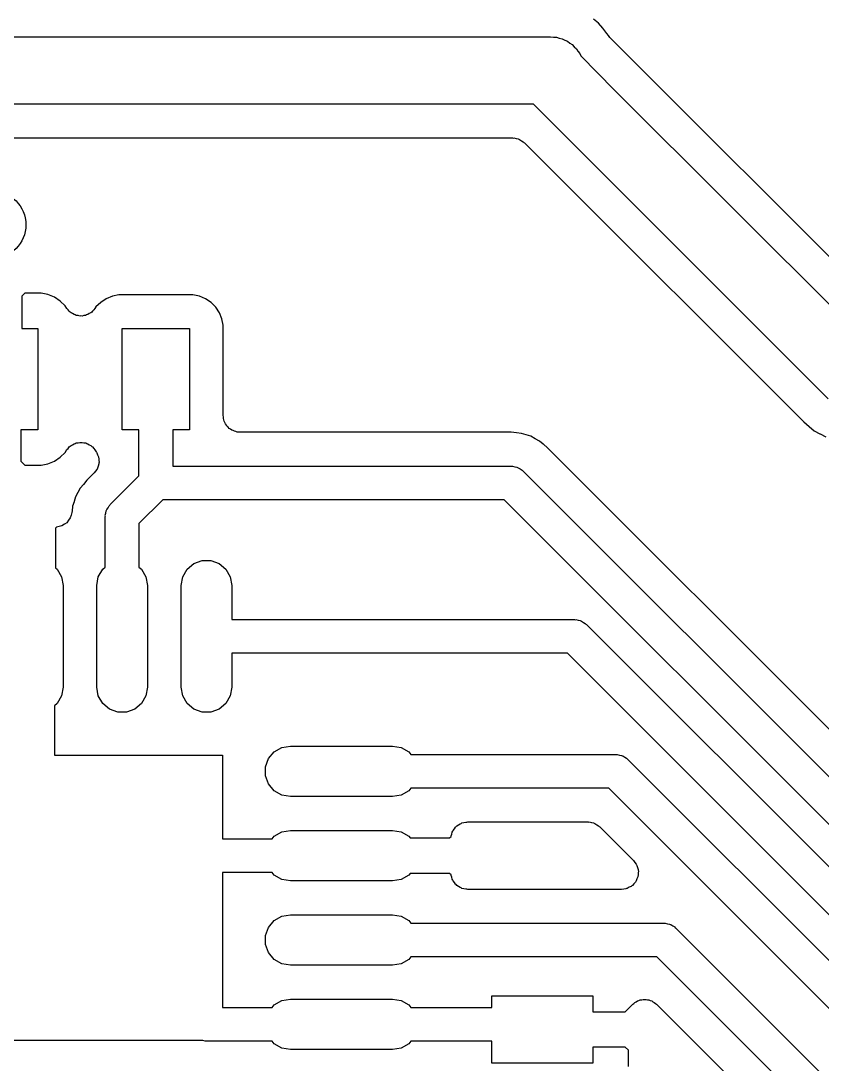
# Model space of a CAD drawing. Extents: x 69.6 to 139.6, y -158 to -61.
# Drawn here: x 88.1 to 92.85, y -107.99 to -101.8 of the extents above; entities that cross this region are included whole.
import ezdxf

# ---------------------------------------------------------------- set-up
doc = ezdxf.new("R2010")
doc.units = 0
doc.header["$MEASUREMENT"] = 0
doc.layers.add('BLACK', color=7, linetype='CONTINUOUS')

msp = doc.modelspace()

# ---------------------------------------------------------------- linework, layer by layer
at = {"layer": 'Black'}
for p, q in [((91.5233, -101.814), (91.4935, -101.79)), ((91.5475, -101.844), (91.5233, -101.814)), ((91.5478, -101.845), (91.5475, -101.844)), ((91.5479, -101.845), (91.5478, -101.845)), ((91.5724, -101.875), (91.5479, -101.845)), ((83.9068, -101.895), (91.2387, -101.895)), ((91.2387, -101.895), (91.2559, -101.898)), ((91.2559, -101.898), (91.2734, -101.898)), ((91.2734, -101.898), (91.2899, -101.904)), ((91.2899, -101.904), (91.3071, -101.907)), ((91.3071, -101.907), (91.3223, -101.916)), ((91.3223, -101.916), (91.3387, -101.922)), ((91.3387, -101.922), (91.3521, -101.933)), ((91.5728, -101.876), (91.5724, -101.875)), ((91.582, -101.888), (91.5728, -101.876)), ((91.5907, -101.9), (91.582, -101.888)), ((91.7578, -102.067), (91.5907, -101.9)), ((91.3521, -101.933), (91.3673, -101.942)), ((91.3673, -101.942), (91.3785, -101.955)), ((91.3785, -101.955), (91.3919, -101.966)), ((91.3919, -101.966), (91.4007, -101.981)), ((91.4007, -101.981), (91.4119, -101.995)), ((91.4119, -101.995), (91.4172, -102.009)), ((91.4172, -102.009), (91.6164, -102.209)), ((91.7579, -102.067), (91.7578, -102.067)), ((91.7578, -102.067), (91.7578, -102.067)), ((93.1614, -103.471), (91.7579, -102.067)), ((91.7579, -102.067), (91.7579, -102.067)), ((91.6164, -102.209), (91.6164, -102.209)), ((91.6164, -102.209), (93.1078, -103.7)), ((91.137, -102.295), (84, -102.295)), ((91.3336, -102.491), (91.137, -102.295)), ((84.3, -102.495), (91.0127, -102.495)), ((91.0127, -102.495), (91.017, -102.496)), ((91.017, -102.496), (91.0214, -102.495)), ((91.0214, -102.495), (91.034, -102.499)), ((91.034, -102.499), (91.0469, -102.501)), ((91.0469, -102.501), (91.0507, -102.503)), ((91.0507, -102.503), (91.055, -102.504)), ((91.055, -102.504), (91.0657, -102.512)), ((91.0657, -102.512), (91.077, -102.518)), ((91.077, -102.518), (91.0798, -102.522)), ((91.0798, -102.522), (91.0834, -102.524)), ((91.0834, -102.524), (91.1922, -102.633)), ((92.8836, -104.041), (91.3336, -102.491)), ((91.3336, -102.491), (91.3336, -102.491)), ((91.1922, -102.633), (91.1922, -102.633)), ((91.1922, -102.633), (91.1922, -102.633)), ((91.1922, -102.633), (91.1922, -102.633)), ((91.1922, -102.633), (92.7387, -104.179)), ((88.1243, -103.415), (88.1054, -103.434)), ((88.1054, -103.434), (88.1054, -103.625)), ((88.2204, -103.415), (88.1243, -103.415)), ((88.2608, -103.423), (88.2204, -103.415)), ((88.2989, -103.439), (88.2608, -103.423)), ((88.3332, -103.462), (88.2989, -103.439)), ((88.3624, -103.491), (88.3332, -103.462)), ((88.5732, -103.47), (88.5453, -103.497)), ((88.6058, -103.448), (88.5732, -103.47)), ((88.6421, -103.433), (88.6058, -103.448)), ((88.6806, -103.425), (88.6421, -103.433)), ((89.0713, -103.425), (88.6806, -103.425)), ((89.12, -103.425), (89.0713, -103.425)), ((89.1584, -103.433), (89.12, -103.425)), ((89.1946, -103.448), (89.1584, -103.433)), ((89.2271, -103.47), (89.1946, -103.448)), ((89.2547, -103.498), (89.2271, -103.47)), ((88.3731, -103.507), (88.3624, -103.491)), ((88.3804, -103.514), (88.3731, -103.507)), ((88.3866, -103.523), (88.3804, -103.514)), ((88.3924, -103.527), (88.3866, -103.523)), ((88.3973, -103.532), (88.3924, -103.527)), ((88.4067, -103.536), (88.3973, -103.532)), ((88.4154, -103.542), (88.4067, -103.536)), ((88.5054, -103.536), (88.4967, -103.542)), ((88.5148, -103.532), (88.5054, -103.536)), ((88.5197, -103.527), (88.5148, -103.532)), ((88.5255, -103.523), (88.5197, -103.527)), ((88.5317, -103.514), (88.5255, -103.523)), ((88.5389, -103.507), (88.5317, -103.514)), ((88.5453, -103.497), (88.5389, -103.507)), ((89.2764, -103.531), (89.2547, -103.498)), ((89.2914, -103.567), (89.2764, -103.531)), ((88.4222, -103.544), (88.4154, -103.542)), ((88.4285, -103.547), (88.4222, -103.544)), ((88.4389, -103.548), (88.4285, -103.547)), ((88.4491, -103.551), (88.4389, -103.548)), ((88.456, -103.55), (88.4491, -103.551)), ((88.463, -103.551), (88.456, -103.55)), ((88.4732, -103.548), (88.463, -103.551)), ((88.4836, -103.547), (88.4732, -103.548)), ((88.4899, -103.544), (88.4836, -103.547)), ((88.4967, -103.542), (88.4899, -103.544)), ((89.299, -103.606), (89.2914, -103.567)), ((88.1054, -103.625), (88.1998, -103.625)), ((88.1998, -103.625), (88.1998, -104.225)), ((88.7002, -104.225), (88.7002, -103.625)), ((88.7002, -103.625), (89.099, -103.625)), ((89.099, -103.625), (89.099, -104.225)), ((89.2992, -104.14), (89.299, -103.606)), ((89.3007, -104.149), (89.2992, -104.14)), ((89.3007, -104.158), (89.3007, -104.149)), ((89.3037, -104.166), (89.3007, -104.158)), ((89.3052, -104.175), (89.3037, -104.166)), ((89.3096, -104.182), (89.3052, -104.175)), ((89.3126, -104.19), (89.3096, -104.182)), ((89.3182, -104.197), (89.3126, -104.19)), ((89.3226, -104.205), (89.3182, -104.197)), ((89.3293, -104.21), (89.3226, -104.205)), ((89.3349, -104.217), (89.3293, -104.21)), ((89.3425, -104.221), (89.3349, -104.217)), ((92.7387, -104.179), (92.7706, -104.206)), ((92.7706, -104.206), (92.7709, -104.206)), ((92.7709, -104.206), (92.7714, -104.206)), ((92.7714, -104.206), (92.8009, -104.231)), ((88.1998, -104.225), (88.1004, -104.225)), ((88.1004, -104.225), (88.1004, -104.411)), ((88.7996, -104.225), (88.7002, -104.225)), ((88.7996, -104.499), (88.7996, -104.225)), ((89.099, -104.225), (88.9996, -104.225)), ((88.9996, -104.225), (88.9996, -104.44)), ((89.3492, -104.227), (89.3425, -104.221)), ((89.3574, -104.23), (89.3492, -104.227)), ((89.365, -104.234), (89.3574, -104.23)), ((89.3736, -104.236), (89.365, -104.234)), ((89.3818, -104.239), (89.3736, -104.236)), ((89.3906, -104.239), (89.3818, -104.239)), ((89.3992, -104.24), (89.3906, -104.239)), ((91.0051, -104.24), (89.3992, -104.24)), ((91.0366, -104.244), (91.0051, -104.24)), ((91.0371, -104.244), (91.0366, -104.244)), ((91.0376, -104.244), (91.0371, -104.244)), ((91.0662, -104.247), (91.0376, -104.244)), ((91.0936, -104.256), (91.0662, -104.247)), ((91.0941, -104.256), (91.0936, -104.256)), ((91.0946, -104.256), (91.0941, -104.256)), ((91.122, -104.264), (91.0946, -104.256)), ((91.1472, -104.278), (91.122, -104.264)), ((91.1477, -104.278), (91.1472, -104.278)), ((91.1481, -104.279), (91.1477, -104.278)), ((91.1734, -104.292), (91.1481, -104.279)), ((92.8009, -104.231), (92.8348, -104.249)), ((92.8348, -104.249), (92.8352, -104.249)), ((92.8352, -104.249), (92.8357, -104.25)), ((92.8357, -104.25), (92.8695, -104.268)), ((88.3731, -104.343), (88.3806, -104.336)), ((88.3806, -104.336), (88.387, -104.327)), ((88.387, -104.327), (88.3926, -104.323)), ((88.3926, -104.323), (88.3972, -104.318)), ((88.3972, -104.318), (88.4069, -104.314)), ((88.4069, -104.314), (88.416, -104.308)), ((88.416, -104.308), (88.4224, -104.306)), ((88.4224, -104.306), (88.4284, -104.303)), ((88.4284, -104.303), (88.4392, -104.302)), ((88.4392, -104.302), (88.4497, -104.3)), ((88.4497, -104.3), (88.4563, -104.3)), ((88.4563, -104.3), (88.463, -104.3)), ((88.463, -104.3), (88.4735, -104.302)), ((88.4735, -104.302), (88.4842, -104.303)), ((88.4842, -104.303), (88.4902, -104.306)), ((88.4902, -104.306), (88.4967, -104.308)), ((88.4967, -104.308), (88.5056, -104.314)), ((88.5056, -104.314), (88.5153, -104.319)), ((88.5153, -104.319), (88.5199, -104.324)), ((88.5199, -104.324), (88.5255, -104.327)), ((88.5255, -104.327), (88.5318, -104.336)), ((88.5318, -104.336), (88.5393, -104.344)), ((91.1954, -104.311), (91.1734, -104.292)), ((91.1959, -104.311), (91.1954, -104.311)), ((91.1962, -104.311), (91.1959, -104.311)), ((91.221, -104.332), (91.1962, -104.311)), ((92.9448, -106.056), (91.221, -104.332)), ((88.2989, -104.411), (88.3332, -104.388)), ((88.3332, -104.388), (88.3624, -104.359)), ((88.3624, -104.359), (88.3731, -104.343)), ((88.5393, -104.344), (88.5469, -104.355)), ((88.5469, -104.355), (88.5481, -104.358)), ((88.5481, -104.358), (88.5502, -104.361)), ((88.5502, -104.361), (88.5547, -104.373)), ((88.5547, -104.373), (88.5602, -104.385)), ((88.5602, -104.385), (88.5603, -104.386)), ((88.5603, -104.386), (88.5608, -104.387)), ((88.5608, -104.387), (88.561, -104.39)), ((88.561, -104.39), (88.5621, -104.393)), ((88.5621, -104.393), (88.5621, -104.406)), ((88.1004, -104.411), (88.1243, -104.435)), ((88.1243, -104.435), (88.2204, -104.435)), ((88.2204, -104.435), (88.2608, -104.427)), ((88.2608, -104.427), (88.2989, -104.411)), ((88.5502, -104.461), (88.5418, -104.471)), ((88.5513, -104.458), (88.5502, -104.461)), ((88.5532, -104.455), (88.5513, -104.458)), ((88.5535, -104.454), (88.5532, -104.455)), ((88.5542, -104.453), (88.5535, -104.454)), ((88.5576, -104.44), (88.5542, -104.453)), ((88.5621, -104.428), (88.5576, -104.44)), ((88.5621, -104.406), (88.5632, -104.419)), ((88.563, -104.422), (88.5621, -104.425)), ((88.5621, -104.425), (88.5621, -104.428)), ((88.5632, -104.419), (88.5629, -104.421)), ((88.5629, -104.421), (88.563, -104.422)), ((88.9996, -104.44), (91.0054, -104.44)), ((91.0054, -104.44), (91.0098, -104.441)), ((91.0098, -104.441), (91.0141, -104.441)), ((91.0141, -104.441), (91.0268, -104.444)), ((91.0268, -104.444), (91.0396, -104.446)), ((91.0396, -104.446), (91.0434, -104.449)), ((91.0434, -104.449), (91.0477, -104.45)), ((91.0477, -104.45), (91.0584, -104.457)), ((91.0584, -104.457), (91.0697, -104.464)), ((91.0697, -104.464), (91.0725, -104.467)), ((88.4913, -104.524), (88.471, -104.549)), ((88.5343, -104.481), (88.4913, -104.524)), ((88.5418, -104.471), (88.5343, -104.481)), ((88.6293, -104.669), (88.7996, -104.499)), ((91.0725, -104.467), (91.0761, -104.47)), ((91.0761, -104.47), (93.1064, -106.5)), ((88.4518, -104.572), (88.4383, -104.597)), ((88.4703, -104.55), (88.4518, -104.572)), ((88.4705, -104.55), (88.4703, -104.55)), ((88.471, -104.549), (88.4705, -104.55)), ((88.4239, -104.623), (88.4156, -104.651)), ((88.4378, -104.598), (88.4239, -104.623)), ((88.4379, -104.598), (88.4378, -104.598)), ((88.4383, -104.597), (88.4379, -104.598)), ((88.941, -104.64), (88.8, -104.781)), ((90.964, -104.64), (88.941, -104.64)), ((92.9943, -106.671), (90.964, -104.64)), ((88.4035, -104.709), (88.4029, -104.714)), ((88.4036, -104.708), (88.4035, -104.708)), ((88.4035, -104.708), (88.4035, -104.709)), ((88.4065, -104.679), (88.4036, -104.708)), ((88.4152, -104.652), (88.4065, -104.679)), ((88.4153, -104.651), (88.4152, -104.652)), ((88.4156, -104.651), (88.4153, -104.651)), ((88.6038, -104.719), (88.606, -104.706)), ((88.606, -104.706), (88.6082, -104.702)), ((88.6082, -104.702), (88.6094, -104.698)), ((88.6094, -104.698), (88.6169, -104.687)), ((88.6169, -104.687), (88.6234, -104.676)), ((88.6234, -104.676), (88.6268, -104.673)), ((88.6268, -104.673), (88.6293, -104.669)), ((88.3826, -104.762), (88.3725, -104.776)), ((88.393, -104.748), (88.3826, -104.762)), ((88.3931, -104.748), (88.393, -104.748)), ((88.393, -104.748), (88.393, -104.748)), ((88.3979, -104.731), (88.3931, -104.748)), ((88.4029, -104.715), (88.3979, -104.731)), ((88.4029, -104.714), (88.4029, -104.714)), ((88.4029, -104.714), (88.4029, -104.715)), ((88.6, -104.74), (88.6008, -104.736)), ((88.6, -105.039), (88.6, -104.74)), ((88.6004, -104.731), (88.6038, -104.719)), ((88.6008, -104.736), (88.6004, -104.731)), ((88.3119, -104.802), (88.305, -104.809)), ((88.305, -104.809), (88.305, -105.044)), ((88.3268, -104.799), (88.3119, -104.802)), ((88.3433, -104.795), (88.3268, -104.799)), ((88.3434, -104.795), (88.3433, -104.795)), ((88.3436, -104.795), (88.3434, -104.795)), ((88.3581, -104.785), (88.3436, -104.795)), ((88.3723, -104.776), (88.3581, -104.785)), ((88.3724, -104.776), (88.3723, -104.776)), ((88.3725, -104.776), (88.3724, -104.776)), ((88.8, -104.781), (88.8, -105.039)), ((89.0851, -105.052), (89.125, -105.018)), ((89.125, -105.018), (89.174, -105.001)), ((89.174, -105.001), (89.226, -105.001)), ((89.226, -105.001), (89.275, -105.018)), ((89.275, -105.018), (89.3149, -105.052)), ((88.305, -105.044), (88.3149, -105.052)), ((88.3149, -105.052), (88.341, -105.097)), ((88.559, -105.097), (88.5851, -105.052)), ((88.5851, -105.052), (88.6, -105.039)), ((88.8, -105.039), (88.8149, -105.052)), ((88.8149, -105.052), (88.841, -105.097)), ((89.059, -105.097), (89.0851, -105.052)), ((89.3149, -105.052), (89.341, -105.097)), ((88.341, -105.097), (88.35, -105.148)), ((88.55, -105.148), (88.559, -105.097)), ((88.841, -105.097), (88.85, -105.148)), ((89.05, -105.148), (89.059, -105.097)), ((89.341, -105.097), (89.35, -105.148)), ((88.35, -105.148), (88.35, -105.752)), ((88.55, -105.752), (88.55, -105.148)), ((88.85, -105.148), (88.85, -105.752)), ((89.05, -105.752), (89.05, -105.148)), ((89.35, -105.148), (89.35, -105.35)), ((89.35, -105.35), (91.38, -105.35)), ((91.38, -105.35), (91.3843, -105.351)), ((91.3843, -105.351), (91.3887, -105.35)), ((91.3887, -105.35), (91.4013, -105.354)), ((91.4013, -105.354), (91.4142, -105.356)), ((91.4142, -105.356), (91.418, -105.358)), ((91.418, -105.358), (91.4223, -105.359)), ((91.4223, -105.359), (91.433, -105.367)), ((91.433, -105.367), (91.4443, -105.373)), ((91.4443, -105.373), (91.4471, -105.377)), ((91.4471, -105.377), (91.4507, -105.379)), ((91.4507, -105.379), (93.1964, -107.125)), ((91.3386, -105.55), (89.35, -105.55)), ((89.35, -105.55), (89.35, -105.752)), ((93.0843, -107.296), (91.3386, -105.55)), ((88.35, -105.752), (88.341, -105.803)), ((88.559, -105.803), (88.55, -105.752)), ((88.85, -105.752), (88.841, -105.803)), ((89.059, -105.803), (89.05, -105.752)), ((89.35, -105.752), (89.341, -105.803)), ((88.341, -105.803), (88.3149, -105.848)), ((88.5851, -105.848), (88.559, -105.803)), ((88.841, -105.803), (88.8149, -105.848)), ((89.0851, -105.848), (89.059, -105.803)), ((89.341, -105.803), (89.3149, -105.848)), ((88.3149, -105.848), (88.3, -105.861)), ((88.3, -105.861), (88.3, -106.155)), ((88.625, -105.882), (88.5851, -105.848)), ((88.674, -105.899), (88.625, -105.882)), ((88.775, -105.882), (88.726, -105.899)), ((88.8149, -105.848), (88.775, -105.882)), ((89.125, -105.882), (89.0851, -105.848)), ((89.174, -105.899), (89.125, -105.882)), ((89.275, -105.882), (89.226, -105.899)), ((89.3149, -105.848), (89.275, -105.882)), ((88.726, -105.899), (88.674, -105.899)), ((89.226, -105.899), (89.174, -105.899)), ((89.6019, -106.135), (89.647, -106.109)), ((89.647, -106.109), (89.6983, -106.1)), ((89.6983, -106.1), (90.3017, -106.1)), ((90.3017, -106.1), (90.353, -106.109)), ((90.353, -106.109), (90.3981, -106.135)), ((88.3, -106.155), (89.295, -106.155)), ((89.295, -106.155), (89.295, -106.65)), ((89.5506, -106.224), (89.5684, -106.175)), ((89.5684, -106.175), (89.6019, -106.135)), ((90.3981, -106.135), (90.4106, -106.15)), ((90.4106, -106.15), (91.625, -106.15)), ((91.625, -106.15), (91.6293, -106.151)), ((91.6293, -106.151), (91.6337, -106.15)), ((91.6337, -106.15), (91.6463, -106.154)), ((91.6463, -106.154), (91.6592, -106.156)), ((91.6592, -106.156), (91.663, -106.158)), ((91.663, -106.158), (91.6673, -106.159)), ((91.6673, -106.159), (91.678, -106.167)), ((91.678, -106.167), (91.6893, -106.173)), ((91.6893, -106.173), (91.6921, -106.177)), ((91.6921, -106.177), (91.6957, -106.179)), ((91.6957, -106.179), (93.0837, -107.567)), ((89.5506, -106.276), (89.5506, -106.224)), ((89.5684, -106.325), (89.5506, -106.276)), ((89.6019, -106.365), (89.5684, -106.325)), ((89.647, -106.391), (89.6019, -106.365)), ((90.3981, -106.365), (90.353, -106.391)), ((90.4106, -106.35), (90.3981, -106.365)), ((91.5836, -106.35), (90.4106, -106.35)), ((92.9444, -107.711), (91.5836, -106.35)), ((89.6983, -106.4), (89.647, -106.391)), ((90.3017, -106.4), (89.6983, -106.4)), ((90.353, -106.391), (90.3017, -106.4)), ((90.6938, -106.568), (90.7032, -106.561)), ((90.7032, -106.561), (90.7087, -106.559)), ((90.7087, -106.559), (90.7137, -106.556)), ((90.7137, -106.556), (90.7252, -106.554)), ((90.7252, -106.554), (90.7365, -106.551)), ((90.7365, -106.551), (90.7422, -106.551)), ((90.7422, -106.551), (90.7479, -106.55)), ((90.7479, -106.55), (91.4593, -106.55)), ((91.4593, -106.55), (91.4636, -106.551)), ((91.4636, -106.551), (91.468, -106.55)), ((91.468, -106.55), (91.4806, -106.554)), ((91.4806, -106.554), (91.4935, -106.556)), ((91.4935, -106.556), (91.4973, -106.558)), ((91.4973, -106.558), (91.5016, -106.559)), ((91.5016, -106.559), (91.5123, -106.567)), ((91.5123, -106.567), (91.5236, -106.573)), ((89.6019, -106.635), (89.647, -106.609)), ((89.647, -106.609), (89.6983, -106.6)), ((89.6983, -106.6), (90.3017, -106.6)), ((90.3017, -106.6), (90.353, -106.609)), ((90.353, -106.609), (90.3981, -106.635)), ((90.6494, -106.633), (90.6534, -106.622)), ((90.6534, -106.622), (90.6562, -106.61)), ((90.6562, -106.61), (90.6593, -106.605)), ((90.6593, -106.605), (90.6613, -106.6)), ((90.6613, -106.6), (90.6688, -106.591)), ((90.6688, -106.591), (90.6753, -106.581)), ((90.6753, -106.581), (90.6799, -106.578)), ((90.6799, -106.578), (90.6836, -106.573)), ((90.6836, -106.573), (90.6938, -106.568)), ((91.5236, -106.573), (91.5264, -106.577)), ((91.5264, -106.577), (91.53, -106.579)), ((91.53, -106.579), (91.73, -106.779)), ((89.295, -106.65), (89.5894, -106.65)), ((89.5894, -106.65), (89.6019, -106.635)), ((90.3981, -106.635), (90.4064, -106.645)), ((90.4064, -106.645), (90.6407, -106.645)), ((90.6407, -106.645), (90.6494, -106.636)), ((90.6494, -106.636), (90.6494, -106.633)), ((91.73, -106.779), (91.7375, -106.79)), ((91.7375, -106.79), (91.7459, -106.8)), ((91.7459, -106.8), (91.7474, -106.804)), ((91.7474, -106.804), (91.7499, -106.808)), ((91.7499, -106.808), (91.7533, -106.82)), ((89.5894, -106.85), (89.295, -106.85)), ((89.295, -106.85), (89.295, -107.65)), ((89.6019, -106.865), (89.5894, -106.85)), ((89.647, -106.891), (89.6019, -106.865)), ((90.3981, -106.865), (90.353, -106.891)), ((90.4064, -106.855), (90.3981, -106.865)), ((90.6407, -106.855), (90.4064, -106.855)), ((90.6494, -106.864), (90.6407, -106.855)), ((90.6494, -106.867), (90.6494, -106.864)), ((90.6534, -106.878), (90.6494, -106.867)), ((91.7559, -106.876), (91.7504, -106.888)), ((91.7533, -106.82), (91.7578, -106.833)), ((91.7563, -106.871), (91.7559, -106.876)), ((91.7578, -106.867), (91.7563, -106.871)), ((91.7578, -106.833), (91.7578, -106.837)), ((91.7578, -106.837), (91.7589, -106.841)), ((91.7589, -106.841), (91.7578, -106.854)), ((91.7578, -106.854), (91.7578, -106.867)), ((89.6983, -106.9), (89.647, -106.891)), ((90.3017, -106.9), (89.6983, -106.9)), ((90.353, -106.891), (90.3017, -106.9)), ((90.6562, -106.89), (90.6534, -106.878)), ((90.6593, -106.895), (90.6562, -106.89)), ((90.6613, -106.9), (90.6593, -106.895)), ((90.6688, -106.909), (90.6613, -106.9)), ((90.6753, -106.919), (90.6688, -106.909)), ((90.6799, -106.922), (90.6753, -106.919)), ((90.6836, -106.927), (90.6799, -106.922)), ((90.6938, -106.932), (90.6836, -106.927)), ((90.7032, -106.939), (90.6938, -106.932)), ((91.7048, -106.937), (91.6935, -106.944)), ((91.7167, -106.932), (91.7048, -106.937)), ((91.7198, -106.929), (91.7167, -106.932)), ((91.7236, -106.927), (91.7198, -106.929)), ((91.732, -106.917), (91.7236, -106.927)), ((91.7412, -106.907), (91.732, -106.917)), ((91.7431, -106.903), (91.7412, -106.907)), ((91.7459, -106.9), (91.7431, -106.903)), ((91.7504, -106.888), (91.7459, -106.9)), ((90.7087, -106.941), (90.7032, -106.939)), ((90.7137, -106.944), (90.7087, -106.941)), ((90.7252, -106.946), (90.7137, -106.944)), ((90.7365, -106.949), (90.7252, -106.946)), ((90.7422, -106.949), (90.7365, -106.949)), ((90.7479, -106.95), (90.7422, -106.949)), ((91.6593, -106.95), (90.7479, -106.95)), ((91.6722, -106.948), (91.6593, -106.95)), ((91.6852, -106.947), (91.6722, -106.948)), ((91.6892, -106.945), (91.6852, -106.947)), ((91.6935, -106.944), (91.6892, -106.945)), ((89.6019, -107.135), (89.647, -107.109)), ((89.647, -107.109), (89.6983, -107.1)), ((89.6983, -107.1), (90.3017, -107.1)), ((90.3017, -107.1), (90.353, -107.109)), ((90.353, -107.109), (90.3981, -107.135)), ((89.5506, -107.224), (89.5684, -107.175)), ((89.5684, -107.175), (89.6019, -107.135)), ((90.3981, -107.135), (90.4106, -107.15)), ((90.4106, -107.15), (91.91, -107.15)), ((91.91, -107.15), (91.9143, -107.151)), ((91.9143, -107.151), (91.9187, -107.15)), ((91.9187, -107.15), (91.9313, -107.154)), ((91.9313, -107.154), (91.9442, -107.156)), ((91.9442, -107.156), (91.948, -107.158)), ((91.948, -107.158), (91.9523, -107.159)), ((91.9523, -107.159), (91.963, -107.167)), ((91.963, -107.167), (91.9743, -107.173)), ((91.9743, -107.173), (91.9771, -107.177)), ((91.9771, -107.177), (91.9807, -107.179)), ((91.9807, -107.179), (94.3107, -109.509)), ((89.5506, -107.276), (89.5506, -107.224)), ((89.5684, -107.325), (89.5506, -107.276)), ((89.6019, -107.365), (89.5684, -107.325)), ((89.647, -107.391), (89.6019, -107.365)), ((90.3981, -107.365), (90.353, -107.391)), ((90.4106, -107.35), (90.3981, -107.365)), ((91.8686, -107.35), (90.4106, -107.35)), ((94.14, -109.621), (91.8686, -107.35)), ((89.6983, -107.4), (89.647, -107.391)), ((90.3017, -107.4), (89.6983, -107.4)), ((90.353, -107.391), (90.3017, -107.4)), ((89.6019, -107.635), (89.647, -107.609)), ((89.647, -107.609), (89.6983, -107.6)), ((89.6983, -107.6), (90.3017, -107.6)), ((90.3017, -107.6), (90.353, -107.609)), ((90.353, -107.609), (90.3981, -107.635)), ((90.8903, -107.65), (90.8903, -107.581)), ((90.8903, -107.581), (91.4897, -107.581)), ((91.4897, -107.581), (91.4897, -107.675)), ((91.7386, -107.62), (91.7466, -107.616)), ((91.7466, -107.616), (91.7537, -107.611)), ((91.7537, -107.611), (91.7622, -107.609)), ((91.7622, -107.609), (91.7701, -107.605)), ((91.7701, -107.605), (91.7788, -107.604)), ((91.7788, -107.604), (91.7873, -107.602)), ((91.7873, -107.602), (91.796, -107.603)), ((91.796, -107.603), (91.8047, -107.602)), ((91.8047, -107.602), (91.8131, -107.604)), ((91.8131, -107.604), (91.8219, -107.605)), ((91.8219, -107.605), (91.8298, -107.609)), ((91.8298, -107.609), (91.8382, -107.611)), ((91.8382, -107.611), (91.8454, -107.616)), ((91.8454, -107.616), (91.8533, -107.62)), ((89.295, -107.65), (89.5894, -107.65)), ((89.5894, -107.65), (89.6019, -107.635)), ((90.3981, -107.635), (90.4106, -107.65)), ((90.4106, -107.65), (90.8903, -107.65)), ((91.4897, -107.675), (91.6808, -107.675)), ((91.6808, -107.675), (91.7253, -107.631)), ((91.7253, -107.631), (91.7324, -107.626)), ((91.7324, -107.626), (91.7386, -107.62)), ((91.8533, -107.62), (91.8595, -107.626)), ((91.8595, -107.626), (91.8667, -107.631)), ((91.8667, -107.631), (93.9107, -109.675)), ((89.1716, -107.845), (87.605, -107.845)), ((89.1787, -107.846), (89.1716, -107.845)), ((89.1913, -107.85), (89.1787, -107.846)), ((89.1957, -107.849), (89.1913, -107.85)), ((89.2, -107.85), (89.1957, -107.849)), ((89.5894, -107.85), (89.2, -107.85)), ((89.6019, -107.865), (89.5894, -107.85)), ((89.647, -107.891), (89.6019, -107.865)), ((90.3981, -107.865), (90.353, -107.891)), ((90.4106, -107.85), (90.3981, -107.865)), ((90.8903, -107.85), (90.4106, -107.85)), ((90.8903, -107.98), (90.8903, -107.85)), ((89.6983, -107.9), (89.647, -107.891)), ((90.3017, -107.9), (89.6983, -107.9)), ((90.353, -107.891), (90.3017, -107.9)), ((91.6808, -107.885), (91.4897, -107.885)), ((91.4897, -107.885), (91.4897, -107.98)), ((91.6997, -107.904), (91.6808, -107.885)), ((91.6997, -108), (91.6997, -107.904)), ((91.4897, -107.98), (90.8903, -107.98))]:
    msp.add_line(p, q, dxfattribs=at)
msp.add_circle((87.93, -103.01), 0.2, dxfattribs=at)

doc.saveas('drawing.dxf')
